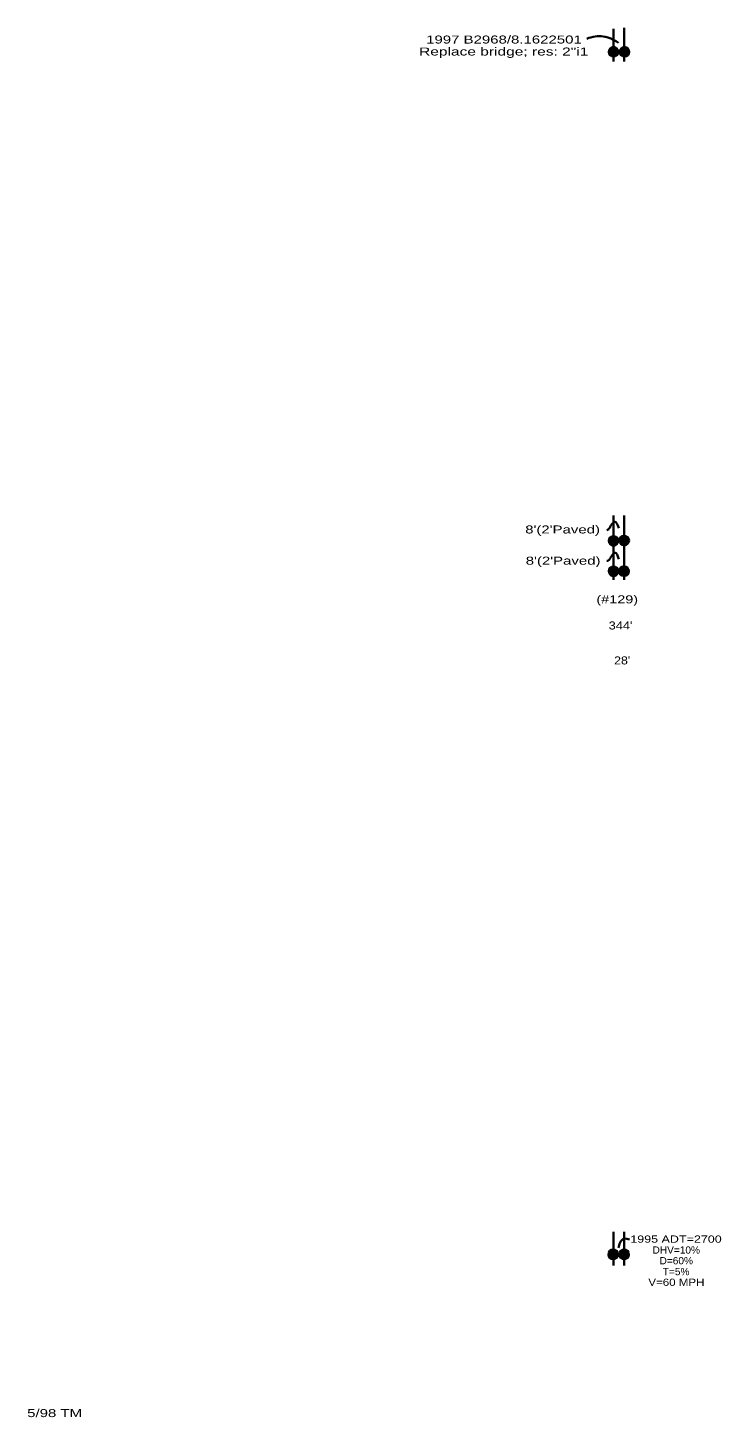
# Model space of a CAD drawing. Extents: x 0.83 to 3.43, y -6.39 to -1.18.
import ezdxf
from ezdxf.enums import TextEntityAlignment as Align

# ---------------------------------------------------------------- set-up
doc = ezdxf.new("R2010")
doc.units = 0
doc.header["$LTSCALE"] = 0.012
doc.layers.add('1', color=7, linetype='Continuous', lineweight=35)

msp = doc.modelspace()

# ---------------------------------------------------------------- hatches: boundary and pattern name
at = {"layer": '1'}
for points in [[(3.04643, -1.26985, 1), (3.0106, -1.26985, 1)], [(3.08744, -1.26985, 1), (3.05161, -1.26985, 1)], [(3.04643, -3.10385, 1), (3.0106, -3.10385, 1)], [(3.08679, -3.10255, 1), (3.05096, -3.10255, 1)], [(3.04643, -3.2177, 1), (3.0106, -3.2177, 1)], [(3.08588, -3.21705, 1), (3.05005, -3.21705, 1)], [(3.04543, -5.77885, 1), (3.0096, -5.77885, 1)], [(3.08644, -5.77885, 1), (3.05061, -5.77885, 1)]]:
    msp.add_hatch(color=256, dxfattribs=at).paths.add_polyline_path(points)

# ---------------------------------------------------------------- linework, layer by layer
for p, q in [((3.029, -1.307), (3.029, -1.184)), ((3.069, -1.307), (3.069, -1.18)), ((3.029, -3.25), (3.029, -3.009)), ((3.069, -3.25), (3.069, -3.009)), ((3.028, -5.821), (3.028, -5.694)), ((3.068, -5.821), (3.068, -5.695))]:
    msp.add_line(p, q, dxfattribs=at)
for centre in [(3.02852, -1.26985), (3.06953, -1.26985), (3.02852, -3.10385), (3.06888, -3.10255), (3.02852, -3.2177), (3.06796, -3.21705), (3.02752, -5.77885), (3.06853, -5.77885)]:
    msp.add_circle(centre, 0.01792, dxfattribs=at)
for points in [[(2.929, -1.221), (2.949, -1.213), (2.99, -1.207), (3.028, -1.223), (3.047, -1.237)], [(3.003, -3.063), (3.005, -3.063), (3.011, -3.062), (3.017, -3.048), (3.034, -3.024), (3.043, -3.041), (3.048, -3.056)], [(3.004, -3.179), (3.006, -3.179), (3.012, -3.178), (3.018, -3.164), (3.035, -3.14), (3.044, -3.157), (3.049, -3.172)], [(3.088, -5.723), (3.084, -5.721), (3.066, -5.716), (3.053, -5.73), (3.047, -5.754)]]:
    msp.add_open_spline(points, degree=3, dxfattribs=at)

# ---------------------------------------------------------------- texts
for s, height, width, p in [('1997 B2968/8.1622501', 0.03, 1.4, (2.6175, -1.239)), ('Replace bridge; res: 2"i1', 0.03, 1.45, (2.6165, -1.284)), ("8'(2'Paved)", 0.03, 1.4, (2.8375, -3.076)), ("8'(2'Paved)", 0.03, 1.4, (2.8395, -3.193)), ('(#129)', 0.03, 1.35, (3.0425, -3.338)), ("344'", 0.03, 1.2, (3.055, -3.436)), ("28'", 0.03, 1.15, (3.061, -3.567)), ('1995 ADT=2700', 0.027, 1.3, (3.263, -5.735)), ('DHV=10%', 0.027, 1.05, (3.264, -5.776)), ('D=60%', 0.027, 1.05, (3.264, -5.816)), ('T=5%', 0.027, 1.05, (3.2635, -5.857)), ('V=60 MPH', 0.027, 1.2, (3.2645, -5.897)), ('5/98 TM', 0.03, 1.4, (0.9315, -6.389))]:
    msp.add_text(s, height=height, dxfattribs=dict(at, width=width)).set_placement(p, align=Align.CENTER)

doc.saveas('drawing.dxf')
